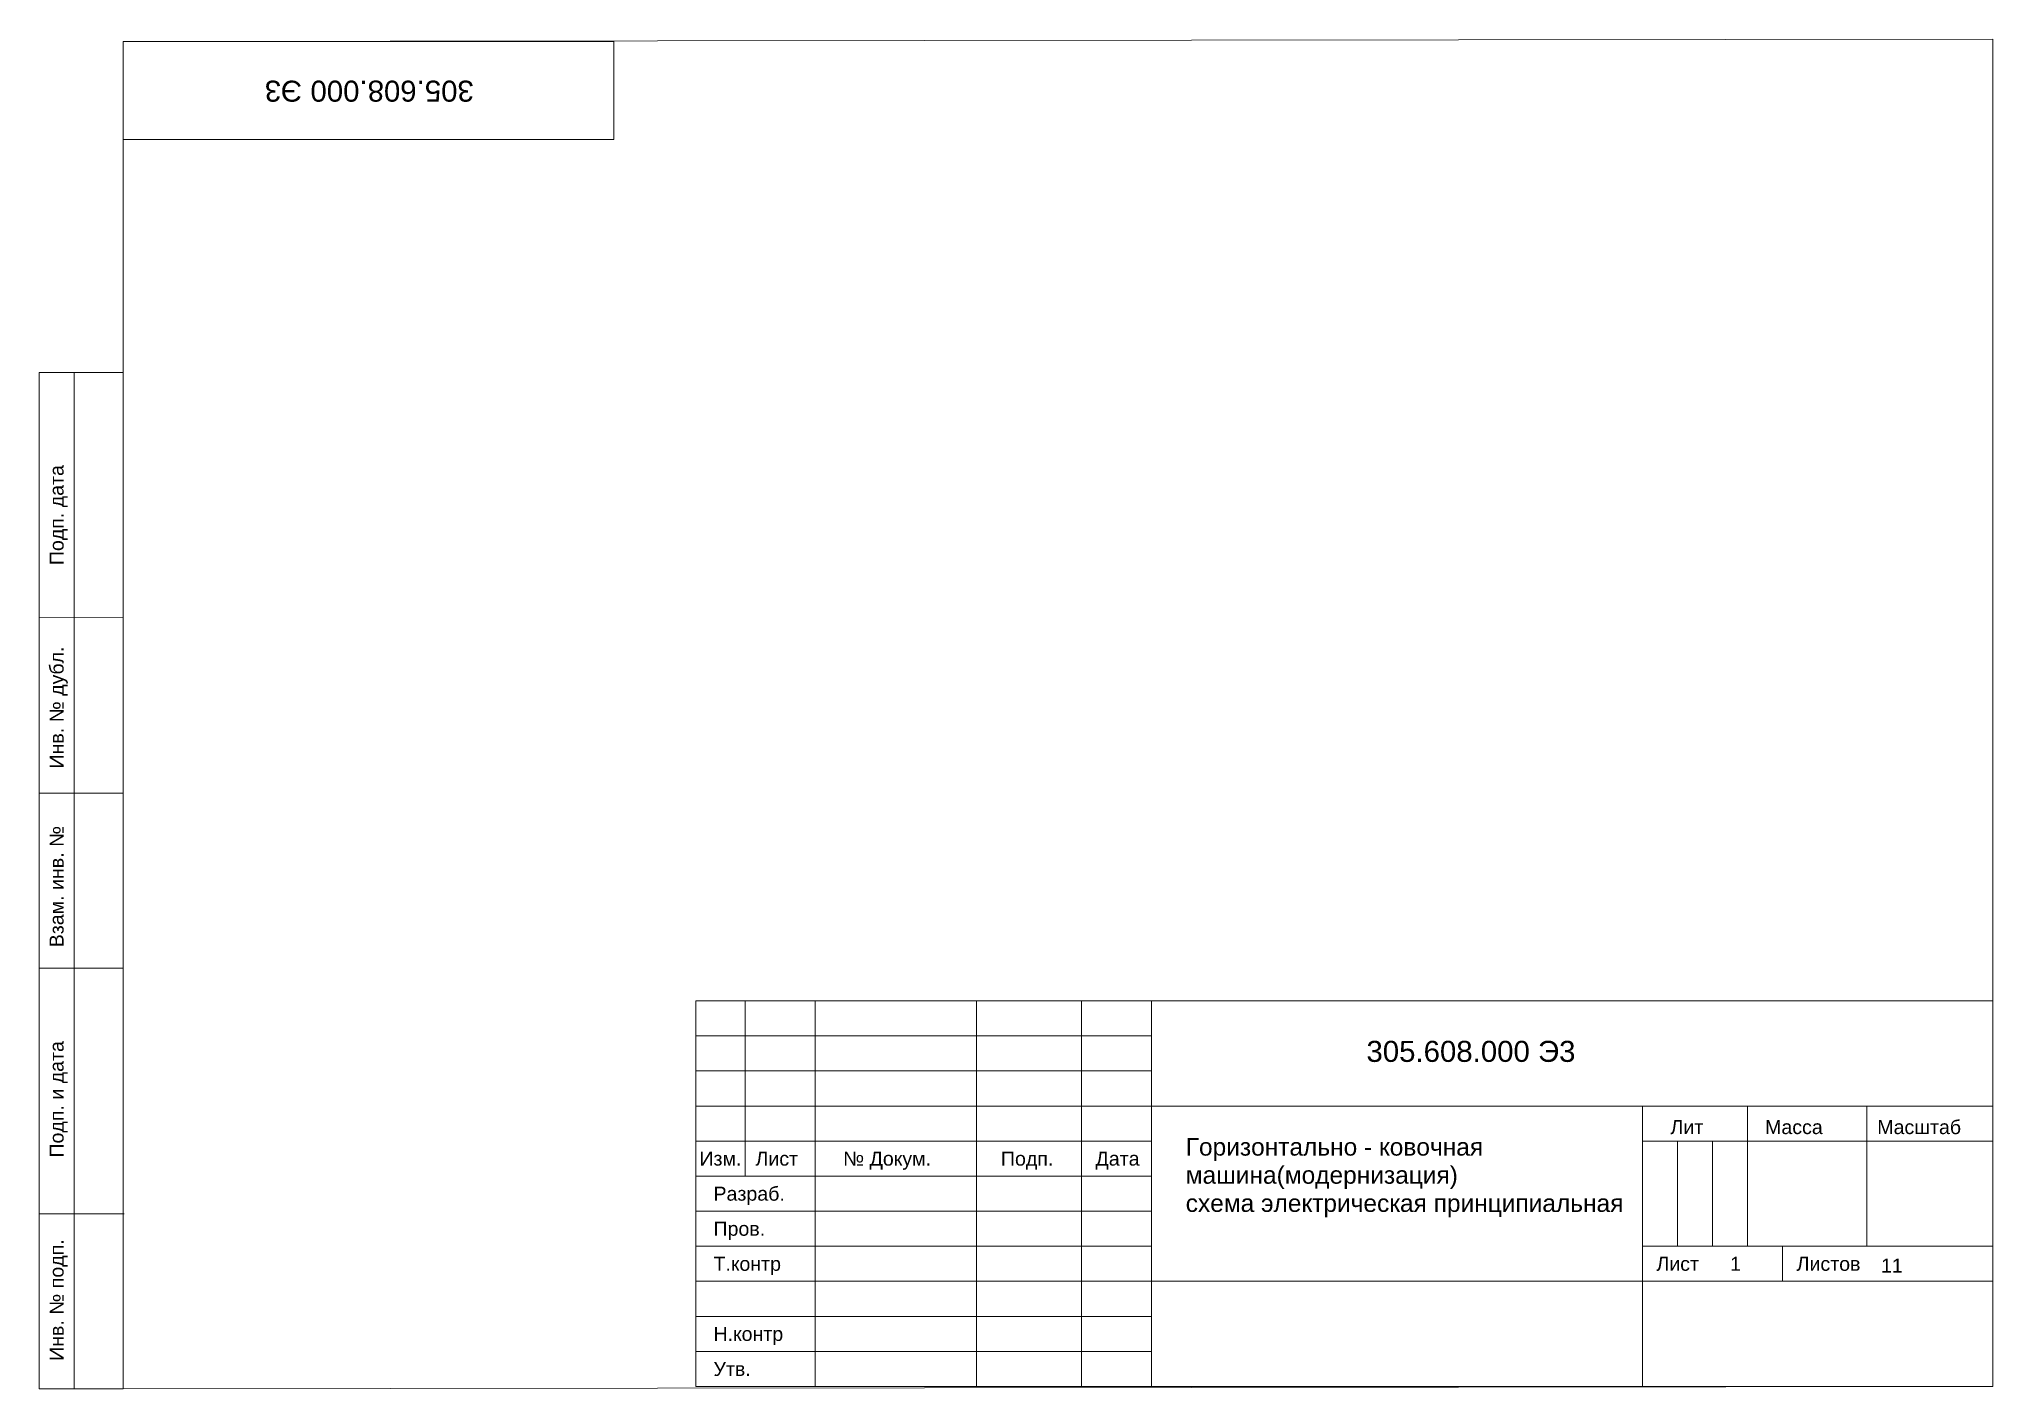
# Paper-space layout 'Лист1' of a CAD drawing. Header units: millimetres. Extents: x 4 to 282, y 4 to 197.
import ezdxf

# ---------------------------------------------------------------- set-up
doc = ezdxf.new("R2010")
doc.units = ezdxf.units.MM
doc.layers.get('0').update_dxf_attribs({"lineweight": 20})
doc.styles.get("Standard").update_dxf_attribs({"font": 'arial.ttf'})

psp = doc.layouts.new('Лист1')

# ---------------------------------------------------------------- linework, layer by layer
for p, q in [((3.76, 149.36), (15.76, 149.36)), ((3.76, 4.36), (3.76, 149.36)), ((8.76, 4.36), (8.76, 149.36)), ((15.76, 114.36), (3.76, 114.39)), ((15.76, 89.36), (3.76, 89.34)), ((15.76, 64.36), (3.76, 64.4)), ((104.45, 59.71), (104.45, 34.71)), ((114.45, 59.71), (114.45, 4.71)), ((137.45, 59.71), (137.45, 4.71)), ((152.45, 59.71), (152.45, 4.71)), ((97.45, 54.71), (162.45, 54.71)), ((97.45, 49.71), (162.45, 49.71)), ((97.45, 44.71), (162.45, 44.71)), ((162.45, 44.71), (282.45, 44.71)), ((232.45, 44.71), (232.45, 4.71)), ((247.45, 44.71), (247.45, 24.71)), ((264.45, 44.71), (264.45, 24.71)), ((97.45, 39.71), (162.45, 39.71)), ((232.45, 39.71), (282.45, 39.71)), ((237.45, 39.71), (237.45, 24.71)), ((242.45, 39.71), (242.45, 24.71)), ((97.45, 34.71), (162.45, 34.71)), ((15.88, 29.36), (3.88, 29.36)), ((15.88, 29.36), (3.88, 29.36)), ((15.55, 29.36), (3.88, 29.36)), ((97.45, 29.71), (162.45, 29.71)), ((97.45, 24.71), (162.45, 24.71)), ((232.45, 24.71), (282.45, 24.71)), ((252.45, 24.71), (252.45, 19.71)), ((97.45, 19.71), (162.45, 19.71)), ((162.45, 19.71), (282.45, 19.71)), ((97.45, 14.71), (162.45, 14.71)), ((97.45, 9.71), (162.45, 9.71)), ((15.76, 4.36), (3.76, 4.36))]:
    psp.add_line(p, q)
for points in [[(15.76, 4.36), (282.45, 4.71), (282.45, 196.9), (15.76, 196.55)], [(15.76, 196.55), (85.76, 196.55), (85.76, 182.55), (15.76, 182.55)], [(97.45, 4.71), (97.45, 59.71), (282.45, 59.71), (282.45, 4.71)], [(97.45, 59.71), (162.45, 59.71), (162.45, 4.71), (97.45, 4.71)]]:
    psp.add_lwpolyline(points, close=True)

# ---------------------------------------------------------------- texts
for s, height, rotation, p in [('305.608.000 Э3', 3, 180, (65.77, 190.97)), ('Подп. дата', 2, 90, (7.26, 121.86)), ('Инв. № дубл.', 2, 90, (7.26, 92.86)), ('Взам. инв. №', 2, 90, (7.26, 67.36)), ('Подп. и дата', 2, 90, (7.26, 37.36)), ('Инв. № подп.', 2, 90, (7.26, 8.36))]:
    psp.add_text(s, height=height, rotation=rotation).set_placement(p)
for s, height, p in [('305.608.000 Э3', 3, (193.09, 51.01)), ('Лит', 2, (236.45, 40.71)), ('Масса', 2, (249.95, 40.71)), ('Масштаб', 2, (265.95, 40.71)), ('Горизонтально - ковочная ', 2.5, (167.31, 37.64)), ('Изм.', 2, (97.95, 36.21)), ('Лист', 2, (105.95, 36.21)), ('№ Докум.', 2, (118.45, 36.21)), ('Подп.', 2, (140.95, 36.21)), ('Дата', 2, (154.45, 36.21)), ('машина(модернизация)', 2.5, (167.31, 33.63)), ('Разраб.', 2, (99.95, 31.21)), ('схема электрическая принципиальная', 2.5, (167.31, 29.61)), ('Пров.', 2, (99.95, 26.21)), ('Т.контр', 2, (99.95, 21.21)), ('Лист', 2, (234.45, 21.21)), ('1', 2, (244.95, 21.21)), ('Листов', 2, (254.45, 21.21)), ('11', 2, (266.48, 20.95)), ('Н.контр', 2, (99.95, 11.21)), ('Утв.', 2, (99.95, 6.21))]:
    psp.add_text(s, height=height).set_placement(p)

doc.saveas('drawing.dxf')
